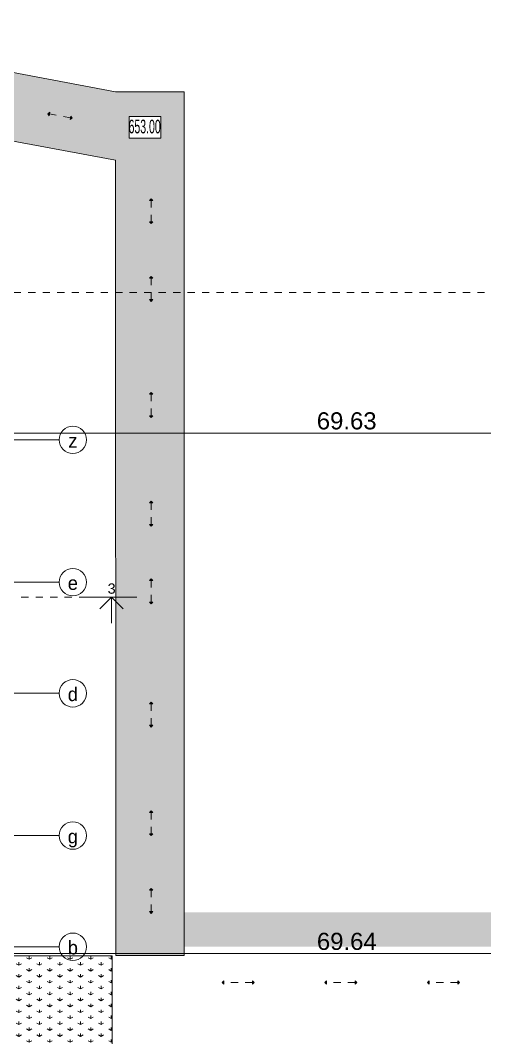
# Model space of a CAD drawing. Header units: millimetres. Extents: x 475159934 to 476245151, y 4620917055 to 4621447368.
# Drawn here: x 475299639 to 475313207, y 4620988635 to 4621018342 of the extents above; entities that cross this region are included whole.
import ezdxf

# ---------------------------------------------------------------- set-up
doc = ezdxf.new("R2010")
doc.units = ezdxf.units.MM
doc.header["$MEASUREMENT"] = 0
doc.set_wipeout_variables(frame=1)
doc.linetypes.add('Dashed', pattern=[423.333333, 211.666667, -211.666667])
for name, color, linetype, lineweight in [('0_Pen_No__42_Pen_No__250_Pen_No__5', 5, 'Continuous', 0), ('Annotation - Text_Pen_No__7_Pen_No__5', 5, 'Continuous', 0), ('New_._Pen_No__1', 1, 'Continuous', 0), ('New_._Pen_No__255', 255, 'Continuous', 0), ('New_004-КРАСНЫЕ_ОТМЕТКИ_Pen_No__1', 1, 'Continuous', 0), ('New_0_Pen_No__5', 5, 'Continuous', 0), ('New_2D Drafting - General_Pen_No__250_Pen_No__7_Pen_No__112', 112, 'Continuous', 0), ('New_2D Drafting - General_Pen_No__250_Pen_No__7_Pen_No__235', 235, 'Continuous', 0), ('New_2D Drafting - General_Pen_No__250_Pen_No__7_Pen_No__4', 7, 'Continuous', 0), ('New_Car-Art_Pen_No__5', 5, 'Continuous', 0), ('New_shenobebi_Pen_No__1', 1, 'Continuous', 0), ('zoma_Pen_No__1', 1, 'Continuous', 0), ('zoma_Pen_No__5_Pen_No__5', 5, 'Continuous', 0)]:
    doc.layers.add(name, color=color, linetype=linetype, lineweight=lineweight)
doc.layers.add('New_._Pen_No__252', color=7, linetype='Continuous', lineweight=0, true_color=0x666666)
doc.layers.add('New_Car-Art', color=7, linetype='Continuous')
doc.layers.add('zoma', color=7, linetype='Continuous')
doc.styles.add('GENERATED_STYLE_1', font='arial.ttf')
doc.styles.add('GENERATED_STYLE_11', font='arial.ttf', dxfattribs={"width": 0.55})
doc.styles.add('GENERATED_STYLE_3', font='arial.ttf')
doc.styles.add('GENERATED_STYLE_4', font='ACADMTAV.TTF')
doc.dimstyles.new('GENERATED_STYLE__12', dxfattribs={"dimtxt": 500, "dimasz": 228, "dimexe": 0.18, "dimexo": 3, "dimgap": 0, "dimtad": 1, "dimtih": 1, "dimtoh": 1, "dimlfac": 0.001, "dimzin": 0, "dimdsep": 46, "dimtxsty": 'GENERATED_STYLE_3', "dimblk": 'ARROWHEAD_2', "dimblk1": 'ARROWHEAD_2', "dimblk2": 'ARROWHEAD_2', "dimcen": 0.09, "dimclrd": 1, "dimclre": 1, "dimclrt": 1, "dimadec": 0, "dimazin": 0, "dimtfac": 1, "dimtdec": 4, "dimtmove": 2, "dimatfit": 3, "dimfxl": 1, "dimtolj": 1, "dimtzin": 0, "dimarcsym": 0})

# ---------------------------------------------------------------- blocks, each defined once
blk = doc.blocks.new('Line_30', base_point=(475312474, 4620990245))
at = {"layer": 'New_Car-Art_Pen_No__5', "linetype": 'Continuous', "lineweight": 0}
for points in [[(475311536, 4620990245), (475311586, 4620990195), (475311586, 4620990295)], [(475312474, 4620990245), (475312424, 4620990295), (475312424, 4620990195)]]:
    blk.add_hatch(color=5, dxfattribs=at).paths.add_polyline_path(points)
at = {"layer": 'New_Car-Art_Pen_No__5', "color": 5, "linetype": 'Continuous', "lineweight": 0}
for p, q in [((475311536, 4620990245), (475311586, 4620990295)), ((475311586, 4620990295), (475311586, 4620990195)), ((475312424, 4620990195), (475312424, 4620990295)), ((475312474, 4620990245), (475312424, 4620990295)), ((475311536, 4620990245), (475311586, 4620990195)), ((475312474, 4620990245), (475312424, 4620990195))]:
    blk.add_line(p, q, dxfattribs=at)
at = {"layer": 'New_Car-Art_Pen_No__5', "color": 5, "linetype": 'Dashed', "lineweight": 0}
blk.add_line((475312424, 4620990245), (475311586, 4620990245), dxfattribs=at)
blk = doc.blocks.new('Line_31', base_point=(475309474, 4620990245))
at = {"layer": 'New_Car-Art_Pen_No__5', "linetype": 'Continuous', "lineweight": 0}
for points in [[(475308536, 4620990245), (475308586, 4620990195), (475308586, 4620990295)], [(475309474, 4620990245), (475309424, 4620990295), (475309424, 4620990195)]]:
    blk.add_hatch(color=5, dxfattribs=at).paths.add_polyline_path(points)
at = {"layer": 'New_Car-Art_Pen_No__5', "color": 5, "linetype": 'Continuous', "lineweight": 0}
for p, q in [((475308536, 4620990245), (475308586, 4620990295)), ((475308586, 4620990295), (475308586, 4620990195)), ((475309424, 4620990195), (475309424, 4620990295)), ((475309474, 4620990245), (475309424, 4620990295)), ((475308536, 4620990245), (475308586, 4620990195)), ((475309474, 4620990245), (475309424, 4620990195))]:
    blk.add_line(p, q, dxfattribs=at)
at = {"layer": 'New_Car-Art_Pen_No__5', "color": 5, "linetype": 'Dashed', "lineweight": 0}
blk.add_line((475309424, 4620990245), (475308586, 4620990245), dxfattribs=at)
blk = doc.blocks.new('Line_32', base_point=(475306474, 4620990245))
at = {"layer": 'New_Car-Art_Pen_No__5', "linetype": 'Continuous', "lineweight": 0}
for points in [[(475305536, 4620990245), (475305586, 4620990195), (475305586, 4620990295)], [(475306474, 4620990245), (475306424, 4620990295), (475306424, 4620990195)]]:
    blk.add_hatch(color=5, dxfattribs=at).paths.add_polyline_path(points)
at = {"layer": 'New_Car-Art_Pen_No__5', "color": 5, "linetype": 'Continuous', "lineweight": 0}
for p, q in [((475305536, 4620990245), (475305586, 4620990295)), ((475305586, 4620990295), (475305586, 4620990195)), ((475306424, 4620990195), (475306424, 4620990295)), ((475306474, 4620990245), (475306424, 4620990295)), ((475305536, 4620990245), (475305586, 4620990195)), ((475306474, 4620990245), (475306424, 4620990195))]:
    blk.add_line(p, q, dxfattribs=at)
at = {"layer": 'New_Car-Art_Pen_No__5', "color": 5, "linetype": 'Dashed', "lineweight": 0}
blk.add_line((475306424, 4620990245), (475305586, 4620990245), dxfattribs=at)
blk = doc.blocks.new('*D1514', base_point=(475826096, 4621095193))
at = {"layer": 'zoma_Pen_No__1', "color": 1, "linetype": 'Continuous', "lineweight": 0, "transparency": 16777216}
for p, q in [((475297211, 4620991240), (475297038, 4620990940)), ((475297124, 4620990865), (475297124, 4620991315)), ((475366677, 4620990940), (475366850, 4620991240)), ((475366763, 4620990865), (475366763, 4620991315)), ((475296978, 4620991090), (475297124, 4620991090)), ((475297124, 4620991090), (475366763, 4620991090)), ((475366763, 4620991090), (475366910, 4620991090))]:
    blk.add_line(p, q, dxfattribs=at)
at = {"layer": 'zoma_Pen_No__1', "color": 1, "lineweight": 0, "transparency": 16777216, "insert": (475308304, 4620991190), "char_height": 500, "attachment_point": 7, "style": 'GENERATED_STYLE_3'}
blk.add_mtext('\\A1;{\\pql;\\fArial|b0|i0|c204|p0;\\W1.000000;69.64}', dxfattribs=at)
blk = doc.blocks.new('ARROWHEAD_2')
at = {"color": 0, "linetype": 'Continuous', "lineweight": 0}
for p, q in [((0, 0), (-1, 0)), ((-0.38, -0.66), (0.38, 0.66))]:
    blk.add_line(p, q, dxfattribs=at)
blk = doc.blocks.new('*D1515', base_point=(475826096, 4621095193))
at = {"layer": 'zoma_Pen_No__1', "color": 1, "linetype": 'Continuous', "lineweight": 0, "transparency": 16777216}
for p, q in [((475297211, 4621006440), (475297038, 4621006140)), ((475297124, 4621006065), (475297124, 4621006515)), ((475366671, 4621006140), (475366844, 4621006440)), ((475366758, 4621006065), (475366758, 4621006515)), ((475296978, 4621006290), (475297124, 4621006290)), ((475297124, 4621006290), (475366758, 4621006290)), ((475366758, 4621006290), (475366904, 4621006290))]:
    blk.add_line(p, q, dxfattribs=at)
at = {"layer": 'zoma_Pen_No__1', "color": 1, "lineweight": 0, "transparency": 16777216, "insert": (475308301, 4621006390), "char_height": 500, "attachment_point": 7, "style": 'GENERATED_STYLE_3'}
blk.add_mtext('\\A1;{\\pql;\\fArial|b0|i0|c204|p0;\\W1.000000;69.63}', dxfattribs=at)
blk = doc.blocks.new('Line_127', base_point=(475303459, 4620992265))
at = {"layer": 'New_Car-Art_Pen_No__5', "linetype": 'Continuous', "lineweight": 0}
for points in [[(475303459, 4620992992), (475303409, 4620992942), (475303509, 4620992942)], [(475303459, 4620992265), (475303509, 4620992315), (475303409, 4620992315)]]:
    blk.add_hatch(color=5, dxfattribs=at).paths.add_polyline_path(points)
at = {"layer": 'New_Car-Art_Pen_No__5', "color": 5, "linetype": 'Continuous', "lineweight": 0}
for p, q in [((475303459, 4620992992), (475303409, 4620992942)), ((475303509, 4620992942), (475303409, 4620992942)), ((475303459, 4620992992), (475303509, 4620992942)), ((475303409, 4620992315), (475303509, 4620992315)), ((475303459, 4620992265), (475303409, 4620992315)), ((475303459, 4620992265), (475303509, 4620992315))]:
    blk.add_line(p, q, dxfattribs=at)
at = {"layer": 'New_Car-Art_Pen_No__5', "color": 5, "linetype": 'Dashed', "lineweight": 0}
blk.add_line((475303459, 4620992315), (475303459, 4620992942), dxfattribs=at)
blk = doc.blocks.new('Line_128', base_point=(475303459, 4620994534))
at = {"layer": 'New_Car-Art_Pen_No__5', "linetype": 'Continuous', "lineweight": 0}
for points in [[(475303459, 4620995260), (475303409, 4620995210), (475303509, 4620995210)], [(475303459, 4620994534), (475303509, 4620994584), (475303409, 4620994584)]]:
    blk.add_hatch(color=5, dxfattribs=at).paths.add_polyline_path(points)
at = {"layer": 'New_Car-Art_Pen_No__5', "color": 5, "linetype": 'Continuous', "lineweight": 0}
for p, q in [((475303459, 4620995260), (475303409, 4620995210)), ((475303509, 4620995210), (475303409, 4620995210)), ((475303459, 4620995260), (475303509, 4620995210)), ((475303409, 4620994584), (475303509, 4620994584)), ((475303459, 4620994534), (475303409, 4620994584)), ((475303459, 4620994534), (475303509, 4620994584))]:
    blk.add_line(p, q, dxfattribs=at)
at = {"layer": 'New_Car-Art_Pen_No__5', "color": 5, "linetype": 'Dashed', "lineweight": 0}
blk.add_line((475303459, 4620994584), (475303459, 4620995210), dxfattribs=at)
blk = doc.blocks.new('Line_129', base_point=(475303459, 4620997706))
at = {"layer": 'New_Car-Art_Pen_No__5', "linetype": 'Continuous', "lineweight": 0}
for points in [[(475303459, 4620998433), (475303409, 4620998383), (475303509, 4620998383)], [(475303459, 4620997706), (475303509, 4620997756), (475303409, 4620997756)]]:
    blk.add_hatch(color=5, dxfattribs=at).paths.add_polyline_path(points)
at = {"layer": 'New_Car-Art_Pen_No__5', "color": 5, "linetype": 'Continuous', "lineweight": 0}
for p, q in [((475303459, 4620998433), (475303409, 4620998383)), ((475303509, 4620998383), (475303409, 4620998383)), ((475303459, 4620998433), (475303509, 4620998383)), ((475303409, 4620997756), (475303509, 4620997756)), ((475303459, 4620997706), (475303409, 4620997756)), ((475303459, 4620997706), (475303509, 4620997756))]:
    blk.add_line(p, q, dxfattribs=at)
at = {"layer": 'New_Car-Art_Pen_No__5', "color": 5, "linetype": 'Dashed', "lineweight": 0}
blk.add_line((475303459, 4620997756), (475303459, 4620998383), dxfattribs=at)
blk = doc.blocks.new('Line_130', base_point=(475303459, 4621001305))
at = {"layer": 'New_Car-Art_Pen_No__5', "linetype": 'Continuous', "lineweight": 0}
for points in [[(475303459, 4621002031), (475303409, 4621001981), (475303509, 4621001981)], [(475303459, 4621001305), (475303509, 4621001355), (475303409, 4621001355)]]:
    blk.add_hatch(color=5, dxfattribs=at).paths.add_polyline_path(points)
at = {"layer": 'New_Car-Art_Pen_No__5', "color": 5, "linetype": 'Continuous', "lineweight": 0}
for p, q in [((475303459, 4621002031), (475303409, 4621001981)), ((475303509, 4621001981), (475303409, 4621001981)), ((475303459, 4621002031), (475303509, 4621001981)), ((475303409, 4621001355), (475303509, 4621001355)), ((475303459, 4621001305), (475303409, 4621001355)), ((475303459, 4621001305), (475303509, 4621001355))]:
    blk.add_line(p, q, dxfattribs=at)
at = {"layer": 'New_Car-Art_Pen_No__5', "color": 5, "linetype": 'Dashed', "lineweight": 0}
blk.add_line((475303459, 4621001355), (475303459, 4621001981), dxfattribs=at)
blk = doc.blocks.new('Line_131', base_point=(475303459, 4621003573))
at = {"layer": 'New_Car-Art_Pen_No__5', "linetype": 'Continuous', "lineweight": 0}
for points in [[(475303459, 4621004300), (475303409, 4621004250), (475303509, 4621004250)], [(475303459, 4621003573), (475303509, 4621003623), (475303409, 4621003623)]]:
    blk.add_hatch(color=5, dxfattribs=at).paths.add_polyline_path(points)
at = {"layer": 'New_Car-Art_Pen_No__5', "color": 5, "linetype": 'Continuous', "lineweight": 0}
for p, q in [((475303459, 4621004300), (475303409, 4621004250)), ((475303509, 4621004250), (475303409, 4621004250)), ((475303459, 4621004300), (475303509, 4621004250)), ((475303409, 4621003623), (475303509, 4621003623)), ((475303459, 4621003573), (475303409, 4621003623)), ((475303459, 4621003573), (475303509, 4621003623))]:
    blk.add_line(p, q, dxfattribs=at)
at = {"layer": 'New_Car-Art_Pen_No__5', "color": 5, "linetype": 'Dashed', "lineweight": 0}
blk.add_line((475303459, 4621003623), (475303459, 4621004250), dxfattribs=at)
blk = doc.blocks.new('Line_132', base_point=(475303459, 4621006746))
at = {"layer": 'New_Car-Art_Pen_No__5', "linetype": 'Continuous', "lineweight": 0}
for points in [[(475303459, 4621007472), (475303409, 4621007422), (475303509, 4621007422)], [(475303459, 4621006746), (475303509, 4621006796), (475303409, 4621006796)]]:
    blk.add_hatch(color=5, dxfattribs=at).paths.add_polyline_path(points)
at = {"layer": 'New_Car-Art_Pen_No__5', "color": 5, "linetype": 'Continuous', "lineweight": 0}
for p, q in [((475303459, 4621007472), (475303409, 4621007422)), ((475303509, 4621007422), (475303409, 4621007422)), ((475303459, 4621007472), (475303509, 4621007422)), ((475303409, 4621006796), (475303509, 4621006796)), ((475303459, 4621006746), (475303409, 4621006796)), ((475303459, 4621006746), (475303509, 4621006796))]:
    blk.add_line(p, q, dxfattribs=at)
at = {"layer": 'New_Car-Art_Pen_No__5', "color": 5, "linetype": 'Dashed', "lineweight": 0}
blk.add_line((475303459, 4621006796), (475303459, 4621007422), dxfattribs=at)
blk = doc.blocks.new('Line_139', base_point=(475303459, 4621010137))
at = {"layer": 'New_Car-Art_Pen_No__5', "linetype": 'Continuous', "lineweight": 0}
for points in [[(475303459, 4621010863), (475303409, 4621010813), (475303509, 4621010813)], [(475303459, 4621010137), (475303509, 4621010187), (475303409, 4621010187)]]:
    blk.add_hatch(color=5, dxfattribs=at).paths.add_polyline_path(points)
at = {"layer": 'New_Car-Art_Pen_No__5', "color": 5, "linetype": 'Continuous', "lineweight": 0}
for p, q in [((475303459, 4621010863), (475303409, 4621010813)), ((475303509, 4621010813), (475303409, 4621010813)), ((475303459, 4621010863), (475303509, 4621010813)), ((475303409, 4621010187), (475303509, 4621010187)), ((475303459, 4621010137), (475303409, 4621010187)), ((475303459, 4621010137), (475303509, 4621010187))]:
    blk.add_line(p, q, dxfattribs=at)
at = {"layer": 'New_Car-Art_Pen_No__5', "color": 5, "linetype": 'Dashed', "lineweight": 0}
blk.add_line((475303459, 4621010187), (475303459, 4621010813), dxfattribs=at)
blk = doc.blocks.new('Line_140', base_point=(475303459, 4621012405))
at = {"layer": 'New_Car-Art_Pen_No__5', "linetype": 'Continuous', "lineweight": 0}
for points in [[(475303459, 4621013132), (475303409, 4621013082), (475303509, 4621013082)], [(475303459, 4621012405), (475303509, 4621012455), (475303409, 4621012455)]]:
    blk.add_hatch(color=5, dxfattribs=at).paths.add_polyline_path(points)
at = {"layer": 'New_Car-Art_Pen_No__5', "color": 5, "linetype": 'Continuous', "lineweight": 0}
for p, q in [((475303459, 4621013132), (475303409, 4621013082)), ((475303509, 4621013082), (475303409, 4621013082)), ((475303459, 4621013132), (475303509, 4621013082)), ((475303409, 4621012455), (475303509, 4621012455)), ((475303459, 4621012405), (475303409, 4621012455)), ((475303459, 4621012405), (475303509, 4621012455))]:
    blk.add_line(p, q, dxfattribs=at)
at = {"layer": 'New_Car-Art_Pen_No__5', "color": 5, "linetype": 'Dashed', "lineweight": 0}
blk.add_line((475303459, 4621012455), (475303459, 4621013082), dxfattribs=at)
blk = doc.blocks.new('Line_141', base_point=(475301156, 4621015486))
at = {"layer": 'New_Car-Art_Pen_No__5', "linetype": 'Continuous', "lineweight": 0}
for points in [[(475300441, 4621015617), (475300481, 4621015558), (475300499, 4621015657)], [(475301156, 4621015486), (475301116, 4621015544), (475301098, 4621015446)]]:
    blk.add_hatch(color=5, dxfattribs=at).paths.add_polyline_path(points)
at = {"layer": 'New_Car-Art_Pen_No__5', "color": 5, "linetype": 'Continuous', "lineweight": 0}
for p, q in [((475300441, 4621015617), (475300499, 4621015657)), ((475300441, 4621015617), (475300481, 4621015558)), ((475300499, 4621015657), (475300481, 4621015558)), ((475301098, 4621015446), (475301116, 4621015544)), ((475301156, 4621015486), (475301116, 4621015544)), ((475301156, 4621015486), (475301098, 4621015446))]:
    blk.add_line(p, q, dxfattribs=at)
at = {"layer": 'New_Car-Art_Pen_No__5', "color": 5, "linetype": 'Dashed', "lineweight": 0}
blk.add_line((475301107, 4621015495), (475300490, 4621015608), dxfattribs=at)

msp = doc.modelspace()

# ---------------------------------------------------------------- hatches: boundary and pattern name
at = {"layer": 'New_._Pen_No__255', "linetype": 'Continuous', "lineweight": 0, "true_color": 0x7f7f7f}
msp.add_hatch(color=8, dxfattribs=at).paths.add_polyline_path([(475199116.626, 4620982849.639, 0.078401642), (475199019.475, 4620982233.875), (475199019.475, 4620979324.523), (475199019.475, 4620978906.584, 0.414213562), (475201019.475, 4620976906.584), (475203042.515, 4620976906.584), (475208694.142, 4620976906.584), (475208694.142, 4620976911.724), (475208694.142, 4620978906.955), (475202008.039, 4620978895.151, -0.414738821), (475201006.246, 4620979895.15), (475201006.246, 4620981242.333, -0.235675984), (475201803.87, 4620982840.549), (475211885.311, 4620990425.053), (475228656.083, 4621003042.098, -0.071528225), (475229903.645, 4621003727.169), (475239050.392, 4621007163.349), (475242774.455, 4621008424.587), (475266174.557, 4621016341.96), (475285574.408, 4621016341.96), (475287574.564, 4621016341.96), (475291187.888, 4621016341.96), (475302424.204, 4621014255.134), (475302425.419, 4620991031.556), (475304424.204, 4620991031.556), (475304424.204, 4621016255.133), (475302424.204, 4621016255.134), (475294893.047, 4621017677.531), (475291375.101, 4621018341.96), (475285574.408, 4621018341.96), (475282593.276, 4621018341.96), (475265877.771, 4621018341.96), (475238459.732, 4621009077.216), (475228975.861, 4621005515.268, 0.071548655), (475227727.919, 4621004830.054), (475201765.953, 4620985298.259), (475199715.434, 4620983749.097), (475199714.063, 4620983749.097, 0.129873519), (475199136.004, 4620982906.584, 0.007519304)])
at = {"layer": 'New_2D Drafting - General_Pen_No__250_Pen_No__7_Pen_No__112', "linetype": 'Continuous', "lineweight": 0}
h = msp.add_hatch(dxfattribs=at)
h.set_pattern_fill('GRASS', color=112, style=0, pattern_type=2)
h.set_pattern_definition([(90, (475826095.76, 4621095193.2), (-600, 0), [86.60254, -259.80762]), (90, (475826395.76, 4621095366.4), (-600, 0), [86.60254, -259.80762]), (30, (475826095.76, 4621095193.2), (-300, 519.61524), [86.60254, -259.80762]), (30, (475826095.76, 4621095539.6), (-300, 519.61524), [86.60254, -259.80762]), (150, (475826095.76, 4621095193.2), (300, 519.61524), [86.60254, -259.80762]), (150, (475826095.76, 4621095539.6), (300, 519.61524), [86.60254, -259.80762])])
h.paths.add_polyline_path([(475285824.374, 4620988079.591), (475285824.374, 4620991020.243), (475302324.483, 4620991020.243), (475302324.483, 4620988079.591), (475296824.375, 4620988079.591), (475296824.375, 4620983476.938, -1.139779736), (475296123.943, 4620983476.938), (475296123.943, 4620988079.591)])
at = {"layer": 'New_2D Drafting - General_Pen_No__250_Pen_No__7_Pen_No__235', "linetype": 'Continuous', "lineweight": 0, "true_color": 0x3f1f2f}
msp.add_hatch(color=249, dxfattribs=at).paths.add_polyline_path([(475244282.773, 4621010543.478, 0.321688451), (475243262.96, 4621009122.415), (475243262.96, 4621002135.601), (475244152.204, 4621002135.601), (475244152.204, 4621008831.724, -0.321688451), (475244832.079, 4621009779.099), (475247789.342, 4621010778.379), (475251048.431, 4621011879.647), (475264825.015, 4621016534.85), (475264825.015, 4621006290.236), (475265670.405, 4621006290.236), (475265725.162, 4621006290.236), (475265725.162, 4621016845.436), (475286217.575, 4621016845.436), (475286217.575, 4621012037.196), (475286217.575, 4621009163.716), (475286217.575, 4621006290.236), (475287357.791, 4621006290.236), (475287357.791, 4621010759.269), (475287357.791, 4621012085.341), (475287357.791, 4621016845.436), (475291232.403, 4621016845.436), (475292838.473, 4621016551.56), (475294631.036, 4621016223.56), (475298769.84, 4621015466.248), (475299617.458, 4621015311.152), (475302103.942, 4621014856.18, -0.362147052), (475302923.952, 4621013872.511), (475302923.952, 4620991290.299), (475338673.946, 4620991290.299), (475338673.946, 4620982410.587), (475328974.381, 4620982410.587), (475271015.903, 4620982410.587), (475271015.903, 4620982931.767), (475270015.605, 4620982931.767), (475270015.605, 4620982410.587), (475270015.605, 4620981410.587), (475329174.799, 4620981410.587), (475339673.946, 4620981410.587), (475339673.946, 4620982410.587), (475339673.946, 4620989798.783), (475339673.946, 4620992290.299), (475303923.952, 4620992290.299), (475303923.952, 4621014187.663, 0.362147052), (475302693.937, 4621015663.166), (475298439.62, 4621016441.614), (475291314.066, 4621017745.436), (475265842.794, 4621017745.436, 0.081645972), (475265362.607, 4621017666.499)])

# ---------------------------------------------------------------- linework, layer by layer
at = {"layer": '0_Pen_No__42_Pen_No__250_Pen_No__5', "color": 5, "linetype": 'Continuous', "lineweight": 0}
for centre in [(475301171.399, 4621006090.239), (475301171.399, 4621001935.604), (475301171.399, 4620998690.239), (475301171.399, 4620994535.604), (475301171.399, 4620991290.239)]:
    msp.add_circle(centre, 400, dxfattribs=at)
at = {"layer": 'New_._Pen_No__252', "color": 251, "linetype": 'Continuous', "lineweight": 0, "true_color": 0x666666, "flags": 128}
msp.add_lwpolyline([(475229903.645, 4621003727.169), (475239050.392, 4621007163.349), (475242774.455, 4621008424.587), (475266174.557, 4621016341.96), (475285574.408, 4621016341.96), (475287574.564, 4621016341.96), (475291187.888, 4621016341.96), (475302424.204, 4621014255.134), (475302425.419, 4620991031.556), (475304424.204, 4620991031.556), (475304424.204, 4621016255.133), (475302424.204, 4621016255.134), (475294893.047, 4621017677.531), (475291375.101, 4621018341.96), (475285574.408, 4621018341.96), (475282593.276, 4621018341.96), (475265877.771, 4621018341.96), (475238459.732, 4621009077.216), (475228975.861, 4621005515.268, 0.071548655)], format="xyb", dxfattribs=at)
at = {"layer": 'New_0_Pen_No__5', "color": 5, "linetype": 'Dashed', "lineweight": 0}
msp.add_lwpolyline([(475352436.73, 4620990366.377), (475329854.153, 4620990407.712), (475329854.914, 4620988436.236), (475255968.142, 4620988385.288), (475256002.384, 4620985927.639), (475229033.1, 4620985908.699), (475229032.817, 4621003666.82), (475247957.064, 4621010375.409), (475296059.458, 4621010393.982), (475352485.877, 4621010401.574)], close=True, dxfattribs=at)
at = {"layer": 'New_2D Drafting - General_Pen_No__250_Pen_No__7_Pen_No__4', "color": 7, "linetype": 'Continuous', "lineweight": 0, "flags": 128}
msp.add_lwpolyline([(475285824.374, 4620988079.591), (475285824.374, 4620991020.243), (475302324.483, 4620991020.243), (475302324.483, 4620988079.591), (475296824.375, 4620988079.591), (475296824.375, 4620983476.938, -1.139779736), (475296123.943, 4620983476.938), (475296123.943, 4620988079.591)], format="xyb", close=True, dxfattribs=at)
at = {"layer": 'New_shenobebi_Pen_No__1', "color": 1, "linetype": 'Dashed', "lineweight": 0}
msp.add_lwpolyline([(475301569.026, 4621001495.569), (475255555.776, 4621001495.569), (475255555.776, 4620997340.933), (475228397.958, 4620997340.933)], dxfattribs=at)
at = {"layer": 'New_shenobebi_Pen_No__1', "color": 1, "linetype": 'Continuous', "lineweight": 0}
for points in [[(475303042.773, 4621001495.569), (475301569.026, 4621001495.569)], [(475302305.9, 4621001495.569), (475301964.755, 4621001154.424)], [(475302305.9, 4621001495.569), (475302305.9, 4621000742.571)], [(475302305.9, 4621001495.569), (475302647.045, 4621001154.424)]]:
    msp.add_lwpolyline(points, dxfattribs=at)
at = {"layer": 'zoma_Pen_No__5_Pen_No__5', "color": 5, "linetype": 'Continuous', "lineweight": 0}
for p, q in [((475229343.792, 4621006090.239), (475300771.399, 4621006090.239)), ((475229343.792, 4621001935.604), (475300771.399, 4621001935.604)), ((475229343.792, 4620998690.239), (475300771.399, 4620998690.239)), ((475229343.792, 4620994535.604), (475300771.399, 4620994535.604)), ((475229343.792, 4620991290.239), (475300771.399, 4620991290.239))]:
    msp.add_line(p, q, dxfattribs=at)

# ---------------------------------------------------------------- block references
at = {"layer": 'New_Car-Art', "color": 5, "linetype": 'Dashed', "lineweight": 0}
for name, p in [('Line_141', (475301155.767, 4621015485.846)), ('Line_140', (475303459.077, 4621012405.111)), ('Line_139', (475303459.077, 4621010136.508)), ('Line_132', (475303459.077, 4621006745.981)), ('Line_131', (475303459.077, 4621003573.111)), ('Line_130', (475303459.077, 4621001304.508)), ('Line_129', (475303459.077, 4620997706.484)), ('Line_128', (475303459.077, 4620994533.614)), ('Line_127', (475303459.077, 4620992265.011)), ('Line_32', (475306473.945, 4620990244.545)), ('Line_31', (475309473.945, 4620990244.545)), ('Line_30', (475312473.945, 4620990244.545))]:
    msp.add_blockref(name, p, dxfattribs=at)

# ---------------------------------------------------------------- texts
at = {"layer": 'Annotation - Text_Pen_No__7_Pen_No__5', "color": 5, "linetype": 'Continuous', "lineweight": 0, "char_height": 400, "attachment_point": 2, "style": 'GENERATED_STYLE_4'}
for s, insert in [('\\A1;{\\pqc;\\fAcadMtavr|b0|i0|c0|p0;\\W1.000000;z}', (475301173.557, 4621006264.56)), ('\\A1;{\\pqc;\\fAcadMtavr|b0|i0|c0|p0;\\W1.000000;e}', (475301173.557, 4621002109.924)), ('\\A1;{\\pqc;\\fAcadMtavr|b0|i0|c0|p0;\\W1.000000;d}', (475301173.557, 4620998863.36)), ('\\A1;{\\pqc;\\fAcadMtavr|b0|i0|c0|p0;\\W1.000000;g}', (475301173.557, 4620994709.924)), ('\\A1;{\\pqc;\\fAcadMtavr|b0|i0|c0|p0;\\W1.000000;b}', (475301173.557, 4620991464.56))]:
    msp.add_mtext(s, dxfattribs=dict(at, insert=insert))
at = {"layer": 'New_._Pen_No__1', "color": 1, "linetype": 'Continuous', "lineweight": 0, "insert": (475302305.9, 4621001898.426), "char_height": 300, "attachment_point": 2, "style": 'GENERATED_STYLE_1'}
msp.add_mtext('\\A1;{\\pqc;\\fArial|b0|i0|c204|p0;\\W1.000000;3}', dxfattribs=at)

# ---------------------------------------------------------------- dimensions: what is measured, and where the dimension line sits
at = {"layer": 'zoma', "color": 1, "linetype": 'Continuous', "lineweight": 0}
for base, p2, picture, middle in [((475366757.535, 4621006290.239), (475366757.535, 4621006305.078), '*D1515', (475309138.167, 4621006640.239)), ((475366763.412, 4620991090.239), (475366763.412, 4620991085.73), '*D1514', (475309141.105, 4620991440.239))]:
    dim = msp.add_linear_dim(base=base, p1=(475297124.343, 4620991090.239), p2=p2, dimstyle='GENERATED_STYLE__12', dxfattribs=at)
    dim.commit()
    dim.dimension.update_dxf_attribs({"geometry": picture, "text_midpoint": middle, "dimtype": 160})

# ---------------------------------------------------------------- next in the draw order: wipeouts: each hides what was drawn before it
at = {"color": 1, "linetype": 'Continuous', "lineweight": 0, "ltscale": 23226974728.25488}
msp.add_wipeout([(475302818.171, 4621014905.71), (475303740.993, 4621014905.578), (475303741.083, 4621015534.15), (475302818.261, 4621015534.282)], dxfattribs=at).dxf.layer = 'New_004-КРАСНЫЕ_ОТМЕТКИ_Pen_No__1'

# ---------------------------------------------------------------- next in the draw order: linework, layer by layer
at = {"layer": 'New_004-КРАСНЫЕ_ОТМЕТКИ_Pen_No__1', "color": 1, "linetype": 'Continuous', "lineweight": 0, "flags": 128}
msp.add_lwpolyline([(475302818.171, 4621014905.71), (475303740.993, 4621014905.578), (475303741.083, 4621015534.15), (475302818.261, 4621015534.282), (475302818.171, 4621014905.71)], close=True, dxfattribs=at)

# ---------------------------------------------------------------- next in the draw order: texts
at = {"layer": 'New_004-КРАСНЫЕ_ОТМЕТКИ_Pen_No__1', "color": 1, "linetype": 'Continuous', "lineweight": 0, "insert": (475303741.012, 4621015035.757), "char_height": 400, "attachment_point": 9, "rotation": 359.9918401, "style": 'GENERATED_STYLE_11'}
msp.add_mtext('\\A1;{\\pqr;\\fArial|b0|i0|c204|p0;\\W0.550000;653.\\fArial|b0|i0|c204|p0;\\W0.550000;0\\fArial|b0|i0|c204|p0;\\W0.550000;0}', dxfattribs=at)

doc.saveas('drawing.dxf')
